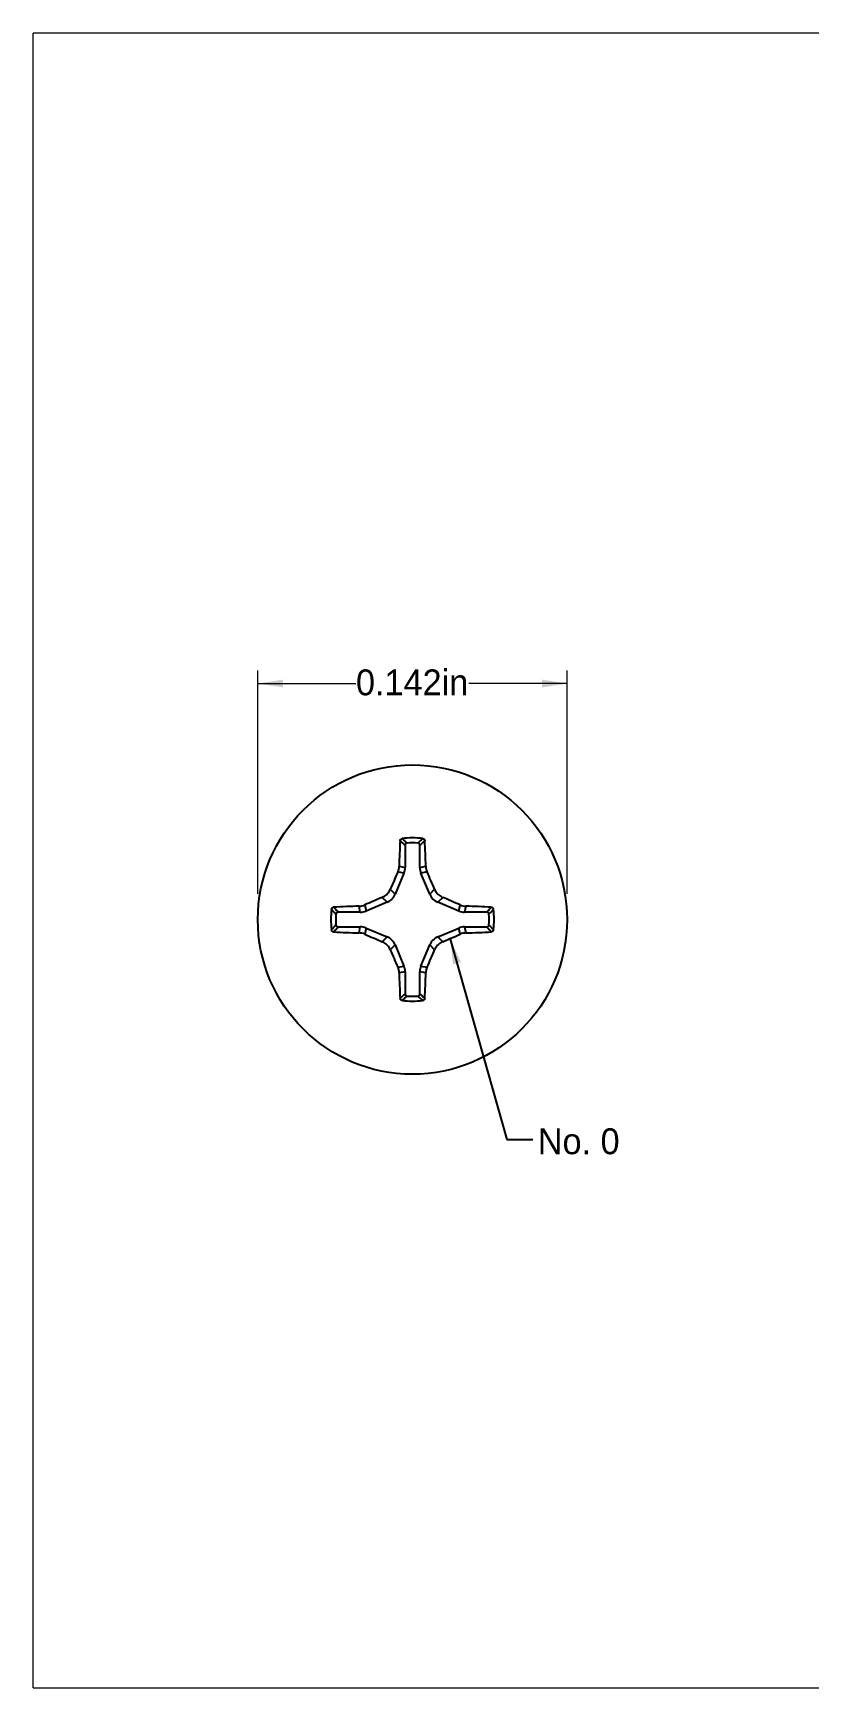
# Model space of a CAD drawing. Header units: inches. Extents: x 0.024 to 1.021, y 0.024 to 0.783.
# Drawn here: x 0.024 to 0.38, y 0.024 to 0.783 of the extents above; entities that cross this region are included whole.
import ezdxf

# ---------------------------------------------------------------- set-up
doc = ezdxf.new("R2010")
doc.units = ezdxf.units.IN
doc.header["$LTSCALE"] = 0.09496
doc.header["$MEASUREMENT"] = 0
doc.linetypes.add('SLD-Solid', pattern=[0])
doc.styles.add('SLDTEXTSTYLE0', font='ARIAL.TTF', dxfattribs={"width": 0.948})
doc.styles.get("Standard").update_dxf_attribs({"font": 'ARIAL.TTF'})
doc.dimstyles.new('SLDDIMSTYLE0', dxfattribs={"dimtxt": 0.011522, "dimasz": 0.011522, "dimexe": 0, "dimexo": 0.0625, "dimgap": 0.002881, "dimtad": 0, "dimtih": 1, "dimtoh": 1, "dimdec": 3, "dimrnd": 1e-09, "dimdsep": 46, "dimtxsty": 'SLDTEXTSTYLE0', "dimsah": 1, "dimcen": 0.09, "dimadec": 0, "dimazin": 2, "dimtfac": 1, "dimtdec": 3, "dimtofl": 0, "dimtmove": 0, "dimatfit": 3, "dimfxl": 1, "dimfrac": 2, "dimtolj": 1, "dimtzin": 12, "dimarcsym": 0})
doc.dimstyles.new('SLDDIMSTYLE2', dxfattribs={"dimtxt": 0.18, "dimasz": 0.011522, "dimexe": 0, "dimexo": 0.0625, "dimgap": 0, "dimtad": 0, "dimtih": 1, "dimtoh": 1, "dimdec": 0, "dimrnd": 1e-09, "dimzin": 0, "dimdsep": 46, "dimtxsty": 'STANDARD', "dimsah": 1, "dimcen": 0.09, "dimadec": 0, "dimazin": 0, "dimtfac": 0.011522, "dimtdec": 0, "dimtofl": 0, "dimtmove": 0, "dimatfit": 3, "dimfxl": 1, "dimfrac": 2, "dimtolj": 1, "dimtzin": 0, "dimarcsym": 0})

# ---------------------------------------------------------------- blocks, each defined once
blk = doc.blocks.new('_D_3')
at = {"color": 7, "linetype": 'SLD-Solid', "lineweight": 0}
for p, q in [((0.12692, 0.38834), (0.12692, 0.49077)), ((0.26892, 0.38834), (0.26892, 0.49077)), ((0.12692, 0.48483), (0.17198, 0.48483)), ((0.26892, 0.48483), (0.22386, 0.48483))]:
    blk.add_line(p, q, dxfattribs=at)
at = {"color": 7, "linetype": 'SLD-Solid', "lineweight": 18}
for points in [[(0.12692, 0.48483), (0.13844, 0.48306), (0.13844, 0.48661)], [(0.26892, 0.48483), (0.2574, 0.48661), (0.2574, 0.48306)]]:
    blk.add_solid(points, dxfattribs=at)
at = {"color": 7, "linetype": 'SLD-Solid', "lineweight": 18, "insert": (0.17198, 0.49129), "char_height": 0.01187, "attachment_point": 1, "style": 'SLDTEXTSTYLE0'}
blk.add_mtext('0.142in', dxfattribs=at)

msp = doc.modelspace()

# ---------------------------------------------------------------- linework, layer by layer
at = {"color": 7, "linetype": 'SLD-Solid', "lineweight": 18}
for p, q in [((0.02374, 0.02374), (0.02374, 0.78342)), ((1.02082, 0.78342), (0.02374, 0.78342)), ((0.02374, 0.02374), (1.02082, 0.02374))]:
    msp.add_line(p, q, dxfattribs=at)
at = {"color": 7, "linetype": 'SLD-Solid', "lineweight": 25}
for p, q in [((0.19453, 0.41057), (0.19453, 0.40043)), ((0.2013, 0.40043), (0.2013, 0.41057)), ((0.19401, 0.3978), (0.19, 0.38811)), ((0.19401, 0.3978), (0.1912, 0.39836)), ((0.19179, 0.40097), (0.19453, 0.40043)), ((0.2013, 0.40043), (0.20405, 0.40097)), ((0.20464, 0.39836), (0.20182, 0.3978)), ((0.20584, 0.38811), (0.20182, 0.3978)), ((0.18773, 0.39037), (0.19, 0.38811)), ((0.20584, 0.38811), (0.2081, 0.39037)), ((0.17396, 0.37986), (0.16382, 0.37986)), ((0.17396, 0.37986), (0.17341, 0.3826)), ((0.17603, 0.38319), (0.17659, 0.38038)), ((0.18628, 0.38439), (0.17659, 0.38038)), ((0.18628, 0.38439), (0.18402, 0.38665)), ((0.21182, 0.38665), (0.20955, 0.38439)), ((0.21925, 0.38038), (0.20955, 0.38439)), ((0.21925, 0.38038), (0.21981, 0.38319)), ((0.22242, 0.3826), (0.22188, 0.37986)), ((0.23201, 0.37986), (0.22188, 0.37986)), ((0.16382, 0.37309), (0.17396, 0.37309)), ((0.17341, 0.37034), (0.17396, 0.37309)), ((0.17659, 0.37256), (0.17603, 0.36975)), ((0.17659, 0.37256), (0.18628, 0.36855)), ((0.20955, 0.36855), (0.21925, 0.37256)), ((0.21981, 0.36975), (0.21925, 0.37256)), ((0.22188, 0.37309), (0.22242, 0.37034)), ((0.22188, 0.37309), (0.23201, 0.37309)), ((0.18402, 0.36629), (0.18628, 0.36855)), ((0.19, 0.36483), (0.18773, 0.36257)), ((0.19, 0.36483), (0.19401, 0.35514)), ((0.20182, 0.35514), (0.20584, 0.36483)), ((0.2081, 0.36257), (0.20584, 0.36483)), ((0.20955, 0.36855), (0.21182, 0.36629)), ((0.1912, 0.35458), (0.19401, 0.35514)), ((0.19453, 0.35251), (0.19179, 0.35197)), ((0.19453, 0.35251), (0.19453, 0.34237)), ((0.20405, 0.35197), (0.2013, 0.35251)), ((0.2013, 0.34237), (0.2013, 0.35251)), ((0.20182, 0.35514), (0.20464, 0.35458))]:
    msp.add_line(p, q, dxfattribs=at)
msp.add_circle((0.19792, 0.37647), 0.071, dxfattribs=at)
for centre, radius, start, end in [((0.88859, 0.38005), 0.69711, 177.31955, 178.27961), ((0.19792, 0.37647), 0.03746, 82.72978, 97.27022), ((0.19792, 0.37647), 0.03521, 86.04907, 93.95093), ((-0.49408, 0.37999), 0.69844, 1.7213, 2.67954), ((0.93555, 0.07125), 0.81305, 156.2767, 156.89051), ((-0.53971, 0.07125), 0.81305, 23.10949, 23.7233), ((0.19792, 0.37647), 0.03746, 172.72978, 187.27022), ((0.19439, -0.31552), 0.69844, 91.7213, 92.67954), ((0.50314, -0.36116), 0.81305, 113.10949, 113.7233), ((-0.1073, -0.36116), 0.81305, 66.2767, 66.89051), ((0.20149, -0.3142), 0.69711, 87.31955, 88.27961), ((0.19792, 0.37647), 0.03746, 352.72978, 7.27022), ((0.19792, 0.37647), 0.03521, 176.04907, 183.95093), ((0.19792, 0.37647), 0.03521, 356.04907, 3.95093), ((0.19434, 1.06714), 0.69711, 267.31955, 268.27961), ((0.50314, 1.1141), 0.81305, 246.2767, 246.89051), ((-0.1073, 1.1141), 0.81305, 293.10949, 293.7233), ((0.20144, 1.06847), 0.69844, 271.7213, 272.67954), ((0.93555, 0.68169), 0.81305, 203.10949, 203.7233), ((-0.53971, 0.68169), 0.81305, 336.2767, 336.89051), ((0.88991, 0.37295), 0.69844, 181.7213, 182.67954), ((-0.49275, 0.3729), 0.69711, 357.31955, 358.27961), ((0.19792, 0.37647), 0.03746, 262.72978, 277.27022), ((0.19792, 0.37647), 0.03521, 266.04907, 273.95093)]:
    msp.add_arc(centre, radius, start, end, dxfattribs=at)
for centre, major_axis, ratio, start_param, end_param in [((0.18759, 0.40044), (-0.00681, 0.00135), 0.994307, 2.946333, 3.336853), ((0.20824, 0.40044), (0.00681, 0.00135), 0.994307, 2.946333, 3.336853), ((0.1836, 0.39079), (-0.00491, 0.00491), 0.993591, 2.751162, 3.532024), ((0.21224, 0.39079), (0.00491, 0.00491), 0.993591, 2.751162, 3.532024), ((0.17395, 0.38679), (-0.00135, 0.00681), 0.994307, 2.946333, 3.336853), ((0.22189, 0.38679), (0.00135, 0.00681), 0.994307, 2.946333, 3.336853), ((0.17395, 0.36615), (-0.00135, -0.00681), 0.994307, 2.946333, 3.336853), ((0.22189, 0.36615), (0.00135, -0.00681), 0.994307, 2.946333, 3.336853), ((0.1836, 0.36215), (-0.00491, -0.00491), 0.993591, 2.751162, 3.532024), ((0.21224, 0.36215), (0.00491, -0.00491), 0.993591, 2.751162, 3.532024), ((0.18759, 0.3525), (-0.00681, -0.00135), 0.994307, 2.946333, 3.336853), ((0.20824, 0.3525), (0.00681, -0.00135), 0.994307, 2.946333, 3.336853)]:
    msp.add_ellipse(centre, major_axis=major_axis, ratio=ratio, start_param=start_param, end_param=end_param, dxfattribs=at)
for points, knots in [([(0.19224, 0.41265), (0.19224, 0.41276), (0.19227, 0.41288), (0.19232, 0.41299), (0.19237, 0.4131), (0.19244, 0.41321), (0.19252, 0.4133), (0.1926, 0.41339), (0.19271, 0.41346), (0.19282, 0.41352), (0.19293, 0.41358), (0.19305, 0.41362), (0.19318, 0.41363)], [0, 0, 0, 0, 0.00000984175, 0.00000984175, 0.00000984175, 0.00001969369, 0.00001969369, 0.00001969369, 0.00002935594, 0.00002935594, 0.00002935594, 0.00003895412, 0.00003895412, 0.00003895412, 0.00003895412]), ([(0.19453, 0.41057), (0.19415, 0.41092), (0.19378, 0.41127), (0.1934, 0.41161), (0.19301, 0.41196), (0.19262, 0.41231), (0.19224, 0.41265)], [0, 0, 0, 0, 0.0002774427, 0.0002774427, 0.0002774427, 0.0005605744, 0.0005605744, 0.0005605744, 0.0005605744]), ([(0.19318, 0.41363), (0.19356, 0.4133), (0.19394, 0.41297), (0.19432, 0.41264), (0.19471, 0.41229), (0.1951, 0.41195), (0.19549, 0.41159)], [0, 0, 0, 0, 0.0002731953, 0.0002731953, 0.0002731953, 0.0005507144, 0.0005507144, 0.0005507144, 0.0005507144]), ([(0.19549, 0.41159), (0.19538, 0.41159), (0.19526, 0.41156), (0.19516, 0.41151), (0.19505, 0.41147), (0.19495, 0.4114), (0.19486, 0.41132), (0.19478, 0.41125), (0.19471, 0.41115), (0.19465, 0.41105), (0.1946, 0.41095), (0.19456, 0.41084), (0.19455, 0.41072), (0.19454, 0.41067), (0.19453, 0.41062), (0.19453, 0.41057)], [0, 0, 0, 0, 0.00000880138, 0.00000880138, 0.00000880138, 0.00001760622, 0.00001760622, 0.00001760622, 0.00002636378, 0.00002636378, 0.00002636378, 0.00003510528, 0.00003510528, 0.00003510528, 0.00003907207, 0.00003907207, 0.00003907207, 0.00003907207]), ([(0.20034, 0.41159), (0.20073, 0.41195), (0.20112, 0.41229), (0.20151, 0.41264), (0.20189, 0.41297), (0.20228, 0.4133), (0.20266, 0.41363)], [0, 0, 0, 0, 0.000277519, 0.000277519, 0.000277519, 0.0005507143, 0.0005507143, 0.0005507143, 0.0005507143]), ([(0.2013, 0.41057), (0.2013, 0.41068), (0.20128, 0.4108), (0.20124, 0.41091), (0.20121, 0.41102), (0.20115, 0.41112), (0.20108, 0.41121), (0.201, 0.4113), (0.20092, 0.41138), (0.20082, 0.41144), (0.20072, 0.4115), (0.20061, 0.41155), (0.2005, 0.41157), (0.20045, 0.41158), (0.2004, 0.41159), (0.20034, 0.41159)], [0, 0, 0, 0, 0.00000880138, 0.00000880138, 0.00000880138, 0.00001760622, 0.00001760622, 0.00001760622, 0.00002636377, 0.00002636377, 0.00002636377, 0.00003510527, 0.00003510527, 0.00003510527, 0.00003907207, 0.00003907207, 0.00003907207, 0.00003907207]), ([(0.2036, 0.41265), (0.20321, 0.41231), (0.20283, 0.41196), (0.20244, 0.41161), (0.20206, 0.41127), (0.20168, 0.41092), (0.2013, 0.41057)], [0, 0, 0, 0, 0.0002831318, 0.0002831318, 0.0002831318, 0.0005605745, 0.0005605745, 0.0005605745, 0.0005605745]), ([(0.20266, 0.41363), (0.20277, 0.41362), (0.20289, 0.41358), (0.20299, 0.41354), (0.20309, 0.41349), (0.20319, 0.41342), (0.20327, 0.41335), (0.20335, 0.41327), (0.20342, 0.41318), (0.20348, 0.41308), (0.20353, 0.41298), (0.20357, 0.41286), (0.20359, 0.41275), (0.20359, 0.41272), (0.2036, 0.41268), (0.2036, 0.41265)], [0, 0, 0, 0, 0.0000087349, 0.0000087349, 0.0000087349, 0.00001744804, 0.00001744804, 0.00001744804, 0.00002649324, 0.00002649324, 0.00002649324, 0.00003602572, 0.00003602572, 0.00003602572, 0.00003890477, 0.00003890477, 0.00003890477, 0.00003890477]), ([(0.18402, 0.38665), (0.18472, 0.38695), (0.18538, 0.38737), (0.18595, 0.38788), (0.18652, 0.38839), (0.18701, 0.38901), (0.18739, 0.38967), (0.18752, 0.3899), (0.18763, 0.39013), (0.18773, 0.39037)], [0, 0, 0, 0, 0.000058252, 0.000058252, 0.000058252, 0.0001165101, 0.0001165101, 0.0001165101, 0.000136144, 0.000136144, 0.000136144, 0.000136144]), ([(0.2081, 0.39037), (0.2084, 0.38967), (0.20882, 0.38901), (0.20933, 0.38844), (0.20984, 0.38787), (0.21045, 0.38738), (0.21112, 0.387), (0.21134, 0.38687), (0.21158, 0.38676), (0.21182, 0.38665)], [0, 0, 0, 0, 0.000058252, 0.000058252, 0.000058252, 0.0001165101, 0.0001165101, 0.0001165101, 0.000136144, 0.000136144, 0.000136144, 0.000136144]), ([(0.16076, 0.38121), (0.16077, 0.38133), (0.1608, 0.38144), (0.16085, 0.38154), (0.1609, 0.38164), (0.16097, 0.38174), (0.16104, 0.38182), (0.16112, 0.3819), (0.16121, 0.38198), (0.16131, 0.38203), (0.16141, 0.38209), (0.16152, 0.38212), (0.16164, 0.38214), (0.16167, 0.38215), (0.16171, 0.38215), (0.16174, 0.38215)], [0, 0, 0, 0, 0.0000087349, 0.0000087349, 0.0000087349, 0.00001744804, 0.00001744804, 0.00001744804, 0.00002649324, 0.00002649324, 0.00002649324, 0.00003602572, 0.00003602572, 0.00003602572, 0.00003890477, 0.00003890477, 0.00003890477, 0.00003890477]), ([(0.1628, 0.3789), (0.16244, 0.37929), (0.1621, 0.37968), (0.16175, 0.38006), (0.16142, 0.38045), (0.16108, 0.38083), (0.16076, 0.38121)], [0, 0, 0, 0, 0.000277519, 0.000277519, 0.000277519, 0.0005507143, 0.0005507143, 0.0005507143, 0.0005507143]), ([(0.16174, 0.38215), (0.16208, 0.38177), (0.16243, 0.38138), (0.16278, 0.38099), (0.16312, 0.38061), (0.16347, 0.38023), (0.16382, 0.37986)], [0, 0, 0, 0, 0.0002831318, 0.0002831318, 0.0002831318, 0.0005605745, 0.0005605745, 0.0005605745, 0.0005605745]), ([(0.16382, 0.37986), (0.16371, 0.37986), (0.16359, 0.37984), (0.16348, 0.3798), (0.16337, 0.37976), (0.16327, 0.3797), (0.16318, 0.37963), (0.16309, 0.37956), (0.16301, 0.37947), (0.16295, 0.37937), (0.16289, 0.37927), (0.16284, 0.37916), (0.16282, 0.37905), (0.16281, 0.379), (0.1628, 0.37895), (0.1628, 0.3789)], [0, 0, 0, 0, 0.00000880138, 0.00000880138, 0.00000880138, 0.00001760622, 0.00001760622, 0.00001760622, 0.00002636377, 0.00002636377, 0.00002636377, 0.00003510527, 0.00003510527, 0.00003510527, 0.00003907207, 0.00003907207, 0.00003907207, 0.00003907207]), ([(0.23201, 0.37986), (0.23237, 0.38023), (0.23272, 0.38061), (0.23306, 0.38099), (0.23341, 0.38138), (0.23375, 0.38177), (0.23409, 0.38215)], [0, 0, 0, 0, 0.0002774427, 0.0002774427, 0.0002774427, 0.0005605744, 0.0005605744, 0.0005605744, 0.0005605744]), ([(0.23304, 0.3789), (0.23303, 0.37901), (0.23301, 0.37913), (0.23296, 0.37923), (0.23291, 0.37934), (0.23285, 0.37944), (0.23277, 0.37952), (0.23269, 0.37961), (0.2326, 0.37968), (0.2325, 0.37973), (0.2324, 0.37979), (0.23228, 0.37983), (0.23217, 0.37984), (0.23212, 0.37985), (0.23207, 0.37986), (0.23201, 0.37986)], [0, 0, 0, 0, 0.00000880138, 0.00000880138, 0.00000880138, 0.00001760622, 0.00001760622, 0.00001760622, 0.00002636378, 0.00002636378, 0.00002636378, 0.00003510528, 0.00003510528, 0.00003510528, 0.00003907207, 0.00003907207, 0.00003907207, 0.00003907207]), ([(0.23508, 0.38121), (0.23475, 0.38083), (0.23442, 0.38045), (0.23408, 0.38006), (0.23374, 0.37968), (0.23339, 0.37929), (0.23304, 0.3789)], [0, 0, 0, 0, 0.0002731953, 0.0002731953, 0.0002731953, 0.0005507144, 0.0005507144, 0.0005507144, 0.0005507144]), ([(0.23409, 0.38215), (0.23421, 0.38215), (0.23433, 0.38212), (0.23444, 0.38207), (0.23455, 0.38202), (0.23466, 0.38195), (0.23475, 0.38187), (0.23484, 0.38178), (0.23491, 0.38168), (0.23497, 0.38157), (0.23502, 0.38146), (0.23506, 0.38134), (0.23508, 0.38121)], [0, 0, 0, 0, 0.00000984175, 0.00000984175, 0.00000984175, 0.00001969369, 0.00001969369, 0.00001969369, 0.00002935594, 0.00002935594, 0.00002935594, 0.00003895412, 0.00003895412, 0.00003895412, 0.00003895412]), ([(0.16076, 0.37173), (0.16108, 0.37211), (0.16142, 0.37249), (0.16175, 0.37288), (0.1621, 0.37327), (0.16244, 0.37366), (0.1628, 0.37405)], [0, 0, 0, 0, 0.0002731938, 0.0002731938, 0.0002731938, 0.0005507144, 0.0005507144, 0.0005507144, 0.0005507144]), ([(0.16382, 0.37309), (0.16347, 0.37271), (0.16312, 0.37233), (0.16278, 0.37195), (0.16243, 0.37156), (0.16208, 0.37118), (0.16174, 0.37079)], [0, 0, 0, 0, 0.0002774442, 0.0002774442, 0.0002774442, 0.0005605744, 0.0005605744, 0.0005605744, 0.0005605744]), ([(0.1628, 0.37405), (0.1628, 0.37393), (0.16283, 0.37381), (0.16288, 0.37371), (0.16292, 0.3736), (0.16299, 0.3735), (0.16307, 0.37342), (0.16314, 0.37333), (0.16324, 0.37326), (0.16334, 0.37321), (0.16344, 0.37315), (0.16355, 0.37312), (0.16366, 0.3731), (0.16372, 0.37309), (0.16377, 0.37309), (0.16382, 0.37309)], [0, 0, 0, 0, 0.00000880138, 0.00000880138, 0.00000880138, 0.00001760622, 0.00001760622, 0.00001760622, 0.00002636378, 0.00002636378, 0.00002636378, 0.00003510528, 0.00003510528, 0.00003510528, 0.00003907207, 0.00003907207, 0.00003907207, 0.00003907207]), ([(0.23201, 0.37309), (0.23213, 0.37309), (0.23225, 0.37311), (0.23236, 0.37314), (0.23246, 0.37318), (0.23257, 0.37324), (0.23266, 0.37331), (0.23275, 0.37338), (0.23283, 0.37347), (0.23289, 0.37357), (0.23295, 0.37367), (0.23299, 0.37378), (0.23302, 0.37389), (0.23303, 0.37394), (0.23304, 0.37399), (0.23304, 0.37405)], [0, 0, 0, 0, 0.00000880138, 0.00000880138, 0.00000880138, 0.00001760622, 0.00001760622, 0.00001760622, 0.00002636377, 0.00002636377, 0.00002636377, 0.00003510527, 0.00003510527, 0.00003510527, 0.00003907207, 0.00003907207, 0.00003907207, 0.00003907207]), ([(0.23409, 0.37079), (0.23375, 0.37118), (0.23341, 0.37156), (0.23306, 0.37195), (0.23272, 0.37233), (0.23237, 0.37271), (0.23201, 0.37309)], [0, 0, 0, 0, 0.0002831318, 0.0002831318, 0.0002831318, 0.0005605745, 0.0005605745, 0.0005605745, 0.0005605745]), ([(0.23304, 0.37405), (0.23339, 0.37366), (0.23374, 0.37327), (0.23408, 0.37288), (0.23442, 0.37249), (0.23475, 0.37211), (0.23508, 0.37173)], [0, 0, 0, 0, 0.000277519, 0.000277519, 0.000277519, 0.0005507143, 0.0005507143, 0.0005507143, 0.0005507143]), ([(0.16174, 0.37079), (0.16162, 0.3708), (0.16151, 0.37082), (0.1614, 0.37087), (0.16128, 0.37092), (0.16118, 0.37099), (0.16109, 0.37107), (0.161, 0.37116), (0.16092, 0.37126), (0.16087, 0.37137), (0.16081, 0.37148), (0.16077, 0.37161), (0.16076, 0.37173)], [0, 0, 0, 0, 0.00000984175, 0.00000984175, 0.00000984175, 0.00001969369, 0.00001969369, 0.00001969369, 0.00002935594, 0.00002935594, 0.00002935594, 0.00003895412, 0.00003895412, 0.00003895412, 0.00003895412]), ([(0.18773, 0.36257), (0.18744, 0.36327), (0.18701, 0.36393), (0.1865, 0.3645), (0.18599, 0.36507), (0.18538, 0.36557), (0.18472, 0.36594), (0.18449, 0.36607), (0.18426, 0.36619), (0.18402, 0.36629)], [0, 0, 0, 0, 0.000058252, 0.000058252, 0.000058252, 0.0001165101, 0.0001165101, 0.0001165101, 0.000136144, 0.000136144, 0.000136144, 0.000136144]), ([(0.21182, 0.36629), (0.21112, 0.36599), (0.21045, 0.36557), (0.20989, 0.36506), (0.20932, 0.36455), (0.20882, 0.36394), (0.20845, 0.36327), (0.20832, 0.36305), (0.2082, 0.36281), (0.2081, 0.36257)], [0, 0, 0, 0, 0.000058252, 0.000058252, 0.000058252, 0.0001165101, 0.0001165101, 0.0001165101, 0.000136144, 0.000136144, 0.000136144, 0.000136144]), ([(0.23508, 0.37173), (0.23506, 0.37162), (0.23503, 0.3715), (0.23498, 0.3714), (0.23493, 0.3713), (0.23487, 0.3712), (0.23479, 0.37112), (0.23472, 0.37104), (0.23463, 0.37097), (0.23453, 0.37091), (0.23442, 0.37086), (0.23431, 0.37082), (0.2342, 0.3708), (0.23416, 0.37079), (0.23413, 0.37079), (0.23409, 0.37079)], [0, 0, 0, 0, 0.0000087349, 0.0000087349, 0.0000087349, 0.00001744804, 0.00001744804, 0.00001744804, 0.00002649324, 0.00002649324, 0.00002649324, 0.00003602572, 0.00003602572, 0.00003602572, 0.00003890477, 0.00003890477, 0.00003890477, 0.00003890477]), ([(0.19224, 0.34029), (0.19262, 0.34064), (0.19301, 0.34098), (0.1934, 0.34133), (0.19378, 0.34167), (0.19415, 0.34202), (0.19453, 0.34237)], [0, 0, 0, 0, 0.0002831318, 0.0002831318, 0.0002831318, 0.0005605745, 0.0005605745, 0.0005605745, 0.0005605745]), ([(0.19453, 0.34237), (0.19453, 0.34226), (0.19455, 0.34214), (0.19459, 0.34203), (0.19463, 0.34192), (0.19469, 0.34182), (0.19476, 0.34173), (0.19483, 0.34164), (0.19492, 0.34156), (0.19502, 0.3415), (0.19511, 0.34144), (0.19522, 0.3414), (0.19534, 0.34137), (0.19539, 0.34136), (0.19544, 0.34135), (0.19549, 0.34135)], [0, 0, 0, 0, 0.00000880138, 0.00000880138, 0.00000880138, 0.00001760622, 0.00001760622, 0.00001760622, 0.00002636377, 0.00002636377, 0.00002636377, 0.00003510527, 0.00003510527, 0.00003510527, 0.00003907207, 0.00003907207, 0.00003907207, 0.00003907207]), ([(0.20034, 0.34135), (0.20046, 0.34136), (0.20057, 0.34138), (0.20068, 0.34143), (0.20079, 0.34147), (0.20089, 0.34154), (0.20097, 0.34162), (0.20106, 0.3417), (0.20113, 0.34179), (0.20118, 0.34189), (0.20124, 0.34199), (0.20127, 0.3421), (0.20129, 0.34222), (0.2013, 0.34227), (0.2013, 0.34232), (0.2013, 0.34237)], [0, 0, 0, 0, 0.00000880138, 0.00000880138, 0.00000880138, 0.00001760622, 0.00001760622, 0.00001760622, 0.00002636378, 0.00002636378, 0.00002636378, 0.00003510528, 0.00003510528, 0.00003510528, 0.00003907207, 0.00003907207, 0.00003907207, 0.00003907207]), ([(0.2013, 0.34237), (0.20168, 0.34202), (0.20206, 0.34167), (0.20244, 0.34133), (0.20283, 0.34098), (0.20321, 0.34064), (0.2036, 0.34029)], [0, 0, 0, 0, 0.0002774442, 0.0002774442, 0.0002774442, 0.0005605744, 0.0005605744, 0.0005605744, 0.0005605744]), ([(0.19318, 0.33931), (0.19306, 0.33932), (0.19295, 0.33936), (0.19285, 0.33941), (0.19275, 0.33945), (0.19265, 0.33952), (0.19257, 0.33959), (0.19249, 0.33967), (0.19241, 0.33976), (0.19236, 0.33986), (0.1923, 0.33996), (0.19227, 0.34008), (0.19225, 0.34019), (0.19224, 0.34023), (0.19224, 0.34026), (0.19224, 0.34029)], [0, 0, 0, 0, 0.0000087349, 0.0000087349, 0.0000087349, 0.00001744804, 0.00001744804, 0.00001744804, 0.00002649324, 0.00002649324, 0.00002649324, 0.00003602572, 0.00003602572, 0.00003602572, 0.00003890477, 0.00003890477, 0.00003890477, 0.00003890477]), ([(0.19549, 0.34135), (0.1951, 0.341), (0.19471, 0.34065), (0.19432, 0.34031), (0.19394, 0.33997), (0.19356, 0.33964), (0.19318, 0.33931)], [0, 0, 0, 0, 0.000277519, 0.000277519, 0.000277519, 0.0005507143, 0.0005507143, 0.0005507143, 0.0005507143]), ([(0.20266, 0.33931), (0.20228, 0.33964), (0.20189, 0.33997), (0.20151, 0.34031), (0.20112, 0.34065), (0.20073, 0.341), (0.20034, 0.34135)], [0, 0, 0, 0, 0.0002731938, 0.0002731938, 0.0002731938, 0.0005507144, 0.0005507144, 0.0005507144, 0.0005507144]), ([(0.2036, 0.34029), (0.20359, 0.34018), (0.20357, 0.34006), (0.20352, 0.33995), (0.20347, 0.33984), (0.2034, 0.33973), (0.20332, 0.33964), (0.20323, 0.33955), (0.20313, 0.33948), (0.20302, 0.33942), (0.20291, 0.33936), (0.20278, 0.33933), (0.20266, 0.33931)], [0, 0, 0, 0, 0.00000984175, 0.00000984175, 0.00000984175, 0.00001969369, 0.00001969369, 0.00001969369, 0.00002935594, 0.00002935594, 0.00002935594, 0.00003895412, 0.00003895412, 0.00003895412, 0.00003895412])]:
    msp.add_open_spline(points, degree=3, knots=knots, dxfattribs=at)
for points in [[(0.1912, 0.39836), (0.19157, 0.3992), (0.19176, 0.40007), (0.19179, 0.40097)], [(0.20405, 0.40097), (0.20407, 0.40007), (0.20427, 0.3992), (0.20464, 0.39836)], [(0.17341, 0.3826), (0.17431, 0.38263), (0.17519, 0.38282), (0.17603, 0.38319)], [(0.21981, 0.38319), (0.22065, 0.38282), (0.22152, 0.38263), (0.22242, 0.3826)], [(0.17603, 0.36975), (0.17519, 0.37012), (0.17431, 0.37031), (0.17341, 0.37034)], [(0.22242, 0.37034), (0.22152, 0.37031), (0.22065, 0.37012), (0.21981, 0.36975)], [(0.19179, 0.35197), (0.19176, 0.35287), (0.19157, 0.35374), (0.1912, 0.35458)], [(0.20464, 0.35458), (0.20427, 0.35374), (0.20407, 0.35287), (0.20405, 0.35197)]]:
    msp.add_open_spline(points, degree=3, dxfattribs=at)

# ---------------------------------------------------------------- texts
at = {"color": 7, "linetype": 'Continuous', "lineweight": 0, "insert": (0.25546, 0.28062), "char_height": 0.01187, "attachment_point": 1, "style": 'SLDTEXTSTYLE0'}
msp.add_mtext('No. 0', dxfattribs=at)

# ---------------------------------------------------------------- dimensions: what is measured, and where the dimension line sits
at = {"color": 7, "linetype": 'SLD-Solid', "lineweight": 18}
dim = msp.add_linear_dim(base=(0.26892, 0.48483), p1=(0.12692, 0.37647), p2=(0.26892, 0.37647), dimstyle='SLDDIMSTYLE0', dxfattribs=at)
dim.commit()
dim.dimension.update_dxf_attribs({"geometry": '_D_3', "text_midpoint": (0.19792, 0.48483), "dimtype": 160})

# ---------------------------------------------------------------- leaders
at = {"color": 7, "linetype": 'Continuous', "lineweight": 0}
msp.add_leader([(0.21523, 0.36751), (0.2413, 0.27547), (0.25317, 0.27547)], dimstyle='SLDDIMSTYLE2', dxfattribs=at)

doc.saveas('drawing.dxf')
